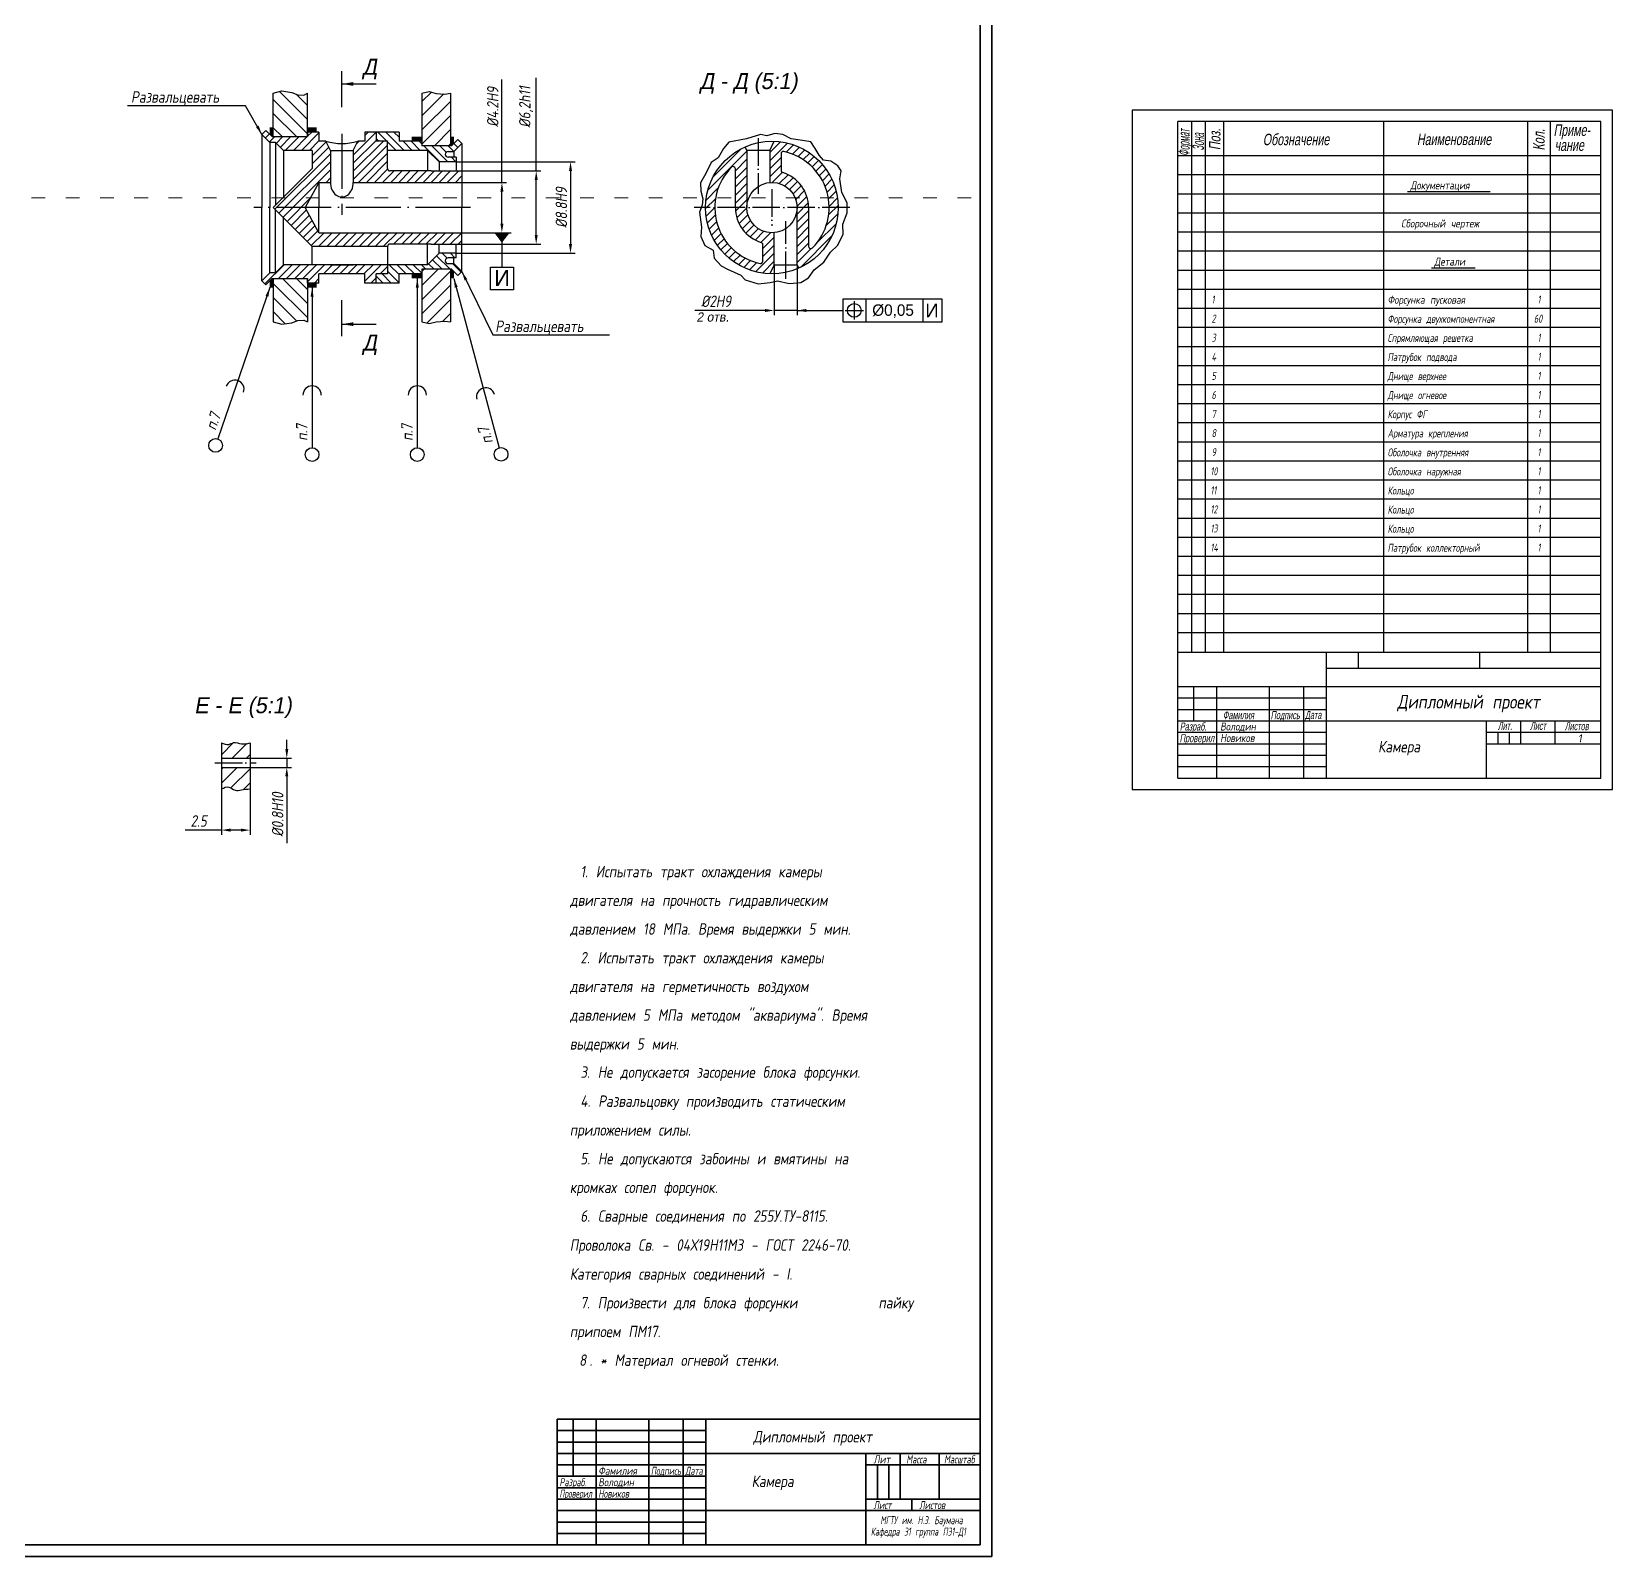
# Model space of a CAD drawing. Extents: x 1054 to 3005, y -2703 to -1437.
# Drawn here: x 2314 to 3005, y -2703 to -2036 of the extents above; entities that cross this region are included whole.
import ezdxf

# ---------------------------------------------------------------- set-up
doc = ezdxf.new("R2010")
doc.units = 0
doc.header["$LTSCALE"] = 0.5
doc.header["$MEASUREMENT"] = 0
doc.header["$PDMODE"] = 34
doc.header["$PDSIZE"] = 1
doc.linetypes.add('ACAD_ISO03W100', pattern=[30, 12, -18])
doc.linetypes.add('ACAD_ISO04W100', pattern=[30.5, 24, -3, 0.5, -3])
doc.layers.get('DEFPOINTS').update_dxf_attribs({"color": 203, "linetype": 'CONTINUOUS'})
for name, color, linetype in [('2', 162, 'CONTINUOUS'), ('2-ОСИ', 9, 'ACAD_ISO04W100'), ('2_HATCH', 212, 'CONTINUOUS'), ('3', 170, 'CONTINUOUS'), ('3-ОСИ', 10, 'ACAD_ISO04W100'), ('3_HATCH', 74, 'CONTINUOUS'), ('3_РАЗМЕРЫ_TEXT', 52, 'CONTINUOUS'), ('TITLE_BLOCK', 7, 'CONTINUOUS')]:
    doc.layers.add(name, color=color, linetype=linetype)
for name, color, linetype, lineweight in [('TEXT', 82, 'CONTINUOUS', 25), ('Рамка', 52, 'CONTINUOUS', 35), ('Текст', 242, 'CONTINUOUS', 25)]:
    doc.layers.add(name, color=color, linetype=linetype, lineweight=lineweight)
doc.styles.add('3.5', font='txt.shx', dxfattribs={"width": 0.7, "oblique": 10, "height": 3.5})
doc.styles.add('5', font='txt.shx', dxfattribs={"width": 0.8, "oblique": 10, "height": 5})
doc.styles.add('ST_5', font='w_russin.shx', dxfattribs={"width": 0.7, "oblique": 10, "height": 5})
doc.styles.add('ST_WIN', font='st_win.shx')
doc.styles.get("Standard").update_dxf_attribs({"font": 'st_win.shx'})
doc.dimstyles.get("Standard").update_dxf_attribs({"dimtxt": 0.18, "dimasz": 0.18, "dimexe": 0.18, "dimexo": 0.0625, "dimgap": 0.09, "dimtad": 0, "dimtih": 1, "dimtoh": 1, "dimdec": 4, "dimzin": 0, "dimdsep": 46, "dimtxsty": 'Standard', "dimcen": 0.09, "dimadec": 0, "dimazin": 0, "dimtfac": 1, "dimtdec": 4, "dimtofl": 0, "dimtmove": 0, "dimatfit": 3, "dimfxl": 0, "dimtolj": 1, "dimtzin": 0, "dimarcsym": 0})
doc.dimstyles.new('v', dxfattribs={"dimtxt": 5, "dimasz": 4, "dimexe": 2, "dimexo": 0, "dimgap": 1.5, "dimtad": 1, "dimdec": 1, "dimzin": 0, "dimdsep": 46, "dimtxsty": '5', "dimcen": 0, "dimadec": 0, "dimazin": 0, "dimtfac": 1, "dimtdec": 1, "dimtmove": 0, "dimatfit": 3, "dimfxl": 0, "dimtolj": 1, "dimtzin": 0, "dimarcsym": 0})
pattern_1 = [(135, (2274.3347, -2459.014), (-3.09359, -3.09359), [])]
pattern_2 = [(45, (2234.3347, -2459.014), (-3.093592, 3.093592), [])]

# ---------------------------------------------------------------- blocks, each defined once
blk = doc.blocks.new('*D23')
at = {"layer": '3_РАЗМЕРЫ_TEXT', "color": 0, "lineweight": -2}
for p, q in [((2638.44, -2138.01), (2638.44, -2160.01)), ((2648.44, -2138.01), (2648.44, -2160.01)), ((2634.44, -2158.01), (2603.76, -2158.01)), ((2648.44, -2158.01), (2638.44, -2158.01)), ((2652.44, -2158.01), (2656.44, -2158.01))]:
    blk.add_line(p, q, dxfattribs=at)
at = {"layer": '3_РАЗМЕРЫ_TEXT', "color": 0}
for points in [[(2634.44, -2157.35), (2634.44, -2158.68), (2638.44, -2158.01)], [(2652.44, -2157.35), (2652.44, -2158.68), (2648.44, -2158.01)]]:
    blk.add_solid(points, dxfattribs=at)
at = {"layer": 'DEFPOINTS', "color": 0}
for p in [(2638.44, -2138.01), (2648.44, -2138.01), (2648.44, -2158.01)]:
    blk.add_point(p, dxfattribs=at)
at = {"layer": '3_РАЗМЕРЫ_TEXT', "color": 0, "insert": (2613.03, -2154.01), "char_height": 5, "attachment_point": 5, "style": '5'}
blk.add_mtext('\\A1;%%c2H9', dxfattribs=at)
blk = doc.blocks.new('*D19')
at = {"layer": '3_РАЗМЕРЫ_TEXT', "color": 0, "lineweight": -2}
for p, q in [((2396.67, -2367.18), (2396.67, -2387.2)), ((2409.17, -2367.18), (2409.17, -2387.2)), ((2396.67, -2385.2), (2380.79, -2385.2)), ((2405.17, -2385.2), (2400.67, -2385.2))]:
    blk.add_line(p, q, dxfattribs=at)
at = {"layer": '3_РАЗМЕРЫ_TEXT', "color": 0}
for points in [[(2400.67, -2384.54), (2400.67, -2385.87), (2396.67, -2385.2)], [(2405.17, -2384.54), (2405.17, -2385.87), (2409.17, -2385.2)]]:
    blk.add_solid(points, dxfattribs=at)
at = {"layer": 'DEFPOINTS', "color": 0}
for p in [(2396.67, -2367.18), (2409.17, -2367.18), (2409.17, -2385.2)]:
    blk.add_point(p, dxfattribs=at)
at = {"layer": '3_РАЗМЕРЫ_TEXT', "color": 0, "insert": (2386.73, -2381.2), "char_height": 5, "attachment_point": 5, "style": '5'}
blk.add_mtext('\\A1;2.5', dxfattribs=at)
blk = doc.blocks.new('*D18')
at = {"layer": '3_РАЗМЕРЫ_TEXT', "color": 0, "lineweight": -2}
for p, q in [((2425.24, -2349.76), (2425.24, -2345.76)), ((2409.17, -2353.76), (2427.24, -2353.76)), ((2425.24, -2353.76), (2425.24, -2357.76)), ((2409.17, -2357.76), (2427.24, -2357.76)), ((2425.24, -2361.76), (2425.24, -2390.98))]:
    blk.add_line(p, q, dxfattribs=at)
at = {"layer": '3_РАЗМЕРЫ_TEXT', "color": 0}
for points in [[(2424.58, -2349.76), (2425.91, -2349.76), (2425.24, -2353.76)], [(2424.58, -2361.76), (2425.91, -2361.76), (2425.24, -2357.76)]]:
    blk.add_solid(points, dxfattribs=at)
at = {"layer": 'DEFPOINTS', "color": 0}
for p in [(2409.17, -2353.76), (2409.17, -2357.76), (2425.24, -2357.76)]:
    blk.add_point(p, dxfattribs=at)
at = {"layer": '3_РАЗМЕРЫ_TEXT', "color": 0, "insert": (2421.24, -2378.37), "char_height": 5, "attachment_point": 5, "rotation": 90, "style": '5'}
blk.add_mtext('\\A1;%%c0.8H10', dxfattribs=at)
blk = doc.blocks.new('*D22')
at = {"layer": '3_РАЗМЕРЫ_TEXT', "color": 0, "lineweight": -2}
for p, q in [((2499.33, -2093.01), (2551.33, -2093.01)), ((2549.33, -2097.01), (2549.33, -2129.01)), ((2499.33, -2133.01), (2551.33, -2133.01))]:
    blk.add_line(p, q, dxfattribs=at)
at = {"layer": '3_РАЗМЕРЫ_TEXT', "color": 0}
for points in [[(2548.67, -2097.01), (2550, -2097.01), (2549.33, -2093.01)], [(2548.67, -2129.01), (2550, -2129.01), (2549.33, -2133.01)]]:
    blk.add_solid(points, dxfattribs=at)
at = {"layer": 'DEFPOINTS', "color": 0}
for p in [(2499.33, -2093.01), (2499.33, -2133.01), (2549.33, -2133.01)]:
    blk.add_point(p, dxfattribs=at)
at = {"layer": '3_РАЗМЕРЫ_TEXT', "color": 0, "insert": (2545.33, -2113.01), "char_height": 5, "attachment_point": 5, "rotation": 90, "style": '5'}
blk.add_mtext('\\A1;%%c8.8H9', dxfattribs=at)
blk = doc.blocks.new('*D21')
at = {"layer": '3_РАЗМЕРЫ_TEXT', "color": 0, "lineweight": -2}
for p, q in [((2534.33, -2097.01), (2534.33, -2056.33)), ((2501.83, -2097.01), (2536.33, -2097.01)), ((2534.33, -2125.01), (2534.33, -2101.01)), ((2501.83, -2129.01), (2536.33, -2129.01))]:
    blk.add_line(p, q, dxfattribs=at)
at = {"layer": '3_РАЗМЕРЫ_TEXT', "color": 0}
for points in [[(2533.67, -2101.01), (2535, -2101.01), (2534.33, -2097.01)], [(2533.67, -2125.01), (2535, -2125.01), (2534.33, -2129.01)]]:
    blk.add_solid(points, dxfattribs=at)
at = {"layer": 'DEFPOINTS', "color": 0}
for p in [(2501.83, -2097.01), (2501.83, -2129.01), (2534.33, -2129.01)]:
    blk.add_point(p, dxfattribs=at)
at = {"layer": '3_РАЗМЕРЫ_TEXT', "color": 0, "insert": (2529.92, -2069.01), "char_height": 5, "attachment_point": 5, "rotation": 90, "style": '5'}
blk.add_mtext('\\A1;%%c6,2h11', dxfattribs=at)
blk = doc.blocks.new('*D20')
at = {"layer": '3_РАЗМЕРЫ_TEXT', "color": 0, "lineweight": -2}
for p, q in [((2519.33, -2102.01), (2519.33, -2057.07)), ((2501.83, -2102.01), (2521.33, -2102.01)), ((2519.33, -2120.01), (2519.33, -2106.01)), ((2501.83, -2124.01), (2521.33, -2124.01))]:
    blk.add_line(p, q, dxfattribs=at)
at = {"layer": '3_РАЗМЕРЫ_TEXT', "color": 0}
for points in [[(2518.67, -2106.01), (2520, -2106.01), (2519.33, -2102.01)], [(2518.67, -2120.01), (2520, -2120.01), (2519.33, -2124.01)]]:
    blk.add_solid(points, dxfattribs=at)
at = {"layer": 'DEFPOINTS', "color": 0}
for p in [(2501.83, -2102.01), (2501.83, -2124.01), (2519.33, -2124.01)]:
    blk.add_point(p, dxfattribs=at)
at = {"layer": '3_РАЗМЕРЫ_TEXT', "color": 0, "insert": (2515.33, -2069.01), "char_height": 5, "attachment_point": 5, "rotation": 90, "style": '5'}
blk.add_mtext('\\A1;%%c4.2H9', dxfattribs=at)

msp = doc.modelspace()

# ---------------------------------------------------------------- hatches: boundary and pattern name
at = {"layer": '3_HATCH'}
h = msp.add_hatch(dxfattribs=at)
h.set_pattern_fill('ANSI31', color=256, scale=35, angle=90, style=0)
h.set_pattern_definition(pattern_1)
h.paths.add_polyline_path([(2434.33, -2063.01), (2432.66, -2063.81), (2430.12, -2063.67), (2427.43, -2062.68), (2423.04, -2061.97), (2419.33, -2063.01), (2419.33, -2082.01), (2434.33, -2082.01)])
h = msp.add_hatch(dxfattribs=at)
h.set_pattern_fill('ANSI31', color=256, scale=35, style=0)
h.set_pattern_definition(pattern_2)
h.paths.add_polyline_path([(2496.83, -2063.01), (2494.38, -2063.38), (2490.56, -2063.1), (2487.45, -2062.25), (2484.33, -2063.01), (2484.33, -2086.01), (2496.83, -2086.01)])
h = msp.add_hatch(dxfattribs=at)
h.set_pattern_fill('ANSI31', color=256, scale=20, style=0)
h.set_pattern_definition([(45, (2153.5866, -2458.014), (-1.767767, 1.767767), [])])
h.paths.add_polyline_path([(2423.83, -2138.01), (2420.33, -2141.51), (2417.83, -2141.51), (2414.33, -2145.01), (2416.08, -2146.76), (2418.83, -2144.01), (2434.33, -2144.01), (2434.33, -2146.01), (2439.33, -2146.01), (2439.33, -2142.01), (2459.33, -2142.01), (2459.33, -2146.01), (2464.33, -2146.01), (2464.33, -2142.01), (2469.33, -2142.01), (2469.33, -2138.01)])
h.paths.add_polyline_path([(2436.33, -2096.01), (2419.33, -2113.01), (2433.33, -2113.01), (2439.33, -2102.01), (2444.33, -2102.01), (2444.33, -2088.01), (2442.33, -2084.01), (2439.33, -2084.01), (2439.33, -2080.01), (2434.33, -2080.01), (2434.33, -2082.01), (2418.83, -2082.01), (2416.08, -2079.26), (2414.33, -2081.01), (2417.83, -2084.51), (2420.33, -2084.51), (2423.83, -2088.01), (2436.33, -2088.01)])
h.paths.add_polyline_path([(2469.33, -2084.01), (2464.33, -2084.01), (2464.33, -2080.01), (2459.33, -2080.01), (2459.33, -2084.01), (2456.33, -2084.01), (2454.33, -2088.01), (2454.33, -2102.01), (2501.83, -2102.01), (2501.83, -2097.01), (2488.33, -2097.01), (2470.33, -2097.01, -0.414214), (2469.33, -2096.01)])
h.paths.add_polyline_path([(2439.33, -2124.01), (2433.33, -2113.01), (2419.33, -2113.01), (2436.33, -2130.01), (2469.33, -2130.01, -0.414214), (2470.33, -2129.01), (2488.33, -2129.01), (2501.83, -2129.01), (2501.83, -2124.01)])
for points in [[(2419.33, -2078.01), (2417.83, -2078.01), (2417.83, -2081.01), (2418.83, -2082.01), (2419.33, -2082.01)], [(2438.33, -2078.01), (2434.33, -2078.01), (2434.33, -2080.01), (2438.33, -2080.01)], [(2484.33, -2082.01), (2479.83, -2082.01), (2479.83, -2084.01), (2484.33, -2084.01)], [(2498.33, -2082.01), (2496.83, -2082.01), (2496.83, -2086.01), (2497.33, -2086.01), (2498.33, -2085.01)], [(2484.33, -2144.01), (2479.83, -2144.01), (2479.83, -2142.01), (2484.33, -2142.01)], [(2498.33, -2144.01), (2496.83, -2144.01), (2496.83, -2140.01), (2497.33, -2140.01), (2498.33, -2141.01)], [(2419.33, -2148.01), (2417.83, -2148.01), (2417.83, -2145.01), (2418.83, -2144.01), (2419.33, -2144.01)], [(2438.33, -2148.01), (2434.33, -2148.01), (2434.33, -2146.01), (2438.33, -2146.01)]]:
    msp.add_hatch(color=256, dxfattribs=at).paths.add_polyline_path(points)
h = msp.add_hatch(dxfattribs=at)
h.set_pattern_fill('ANSI31', color=256, scale=20, angle=90, style=0)
h.set_pattern_definition([(135, (2153.5866, -2458.014), (-1.767767, -1.767767), [])])
h.paths.add_polyline_path([(2501.83, -2085.01), (2500.08, -2083.26), (2497.33, -2086.01), (2484.33, -2086.01), (2484.33, -2084.01), (2474.33, -2084.01), (2474.33, -2080.01), (2464.33, -2080.01), (2464.33, -2084.01), (2469.33, -2084.01), (2469.33, -2088.01), (2486.83, -2088.01), (2491.83, -2093.01), (2499.33, -2093.01), (2499.33, -2091.01), (2495.83, -2091.01, -1), (2495.83, -2088.51), (2498.33, -2088.51)])
h.paths.add_polyline_path([(2474.33, -2142.01), (2484.33, -2142.01), (2484.33, -2140.01), (2497.33, -2140.01), (2500.08, -2142.76), (2501.83, -2141.01), (2498.33, -2137.51), (2495.83, -2137.51, -1), (2495.83, -2135.01), (2499.33, -2135.01), (2499.33, -2133.01), (2491.83, -2133.01), (2486.83, -2138.01), (2469.33, -2138.01), (2469.33, -2142.01), (2464.33, -2142.01), (2464.33, -2146.01), (2474.33, -2146.01)])
h = msp.add_hatch(dxfattribs=at)
h.set_pattern_fill('ANSI31', color=256, scale=20, style=0)
h.set_pattern_definition([(45, (2126.6418, -2231.1078), (-1.767767, 1.767767), [])])
h.paths.add_polyline_path([(2621.44, -2113.01), (2626.44, -2113.01), (2626.44, -2088.01), (2625.68, -2086.5, 0.296625), (2608.44, -2113.01), (2612.44, -2113.01, -0.198461), (2619.73, -2095.37, -0.668807), (2621.44, -2096.07)])
h.paths.add_polyline_path([(2636.44, -2102.06, -0.441135), (2648.44, -2113.01), (2653.44, -2113.01, 0.329244), (2642.14, -2097.72, -0.329244), (2641.44, -2096.77), (2641.44, -2089.54, -0.477108), (2642.65, -2088.56, -0.353997), (2662.44, -2113.01), (2666.44, -2113.01, 0.404233), (2638.43, -2084.03), (2636.44, -2088.01)])
h.paths.add_polyline_path([(2648.44, -2138.01), (2649.19, -2139.52, 0.296625), (2666.44, -2113.01), (2662.44, -2113.01, -0.198461), (2655.15, -2130.66, -0.668807), (2653.44, -2129.95), (2653.44, -2113.01), (2648.44, -2113.01)])
h.paths.add_polyline_path([(2638.44, -2123.97, -0.441135), (2626.44, -2113.01), (2621.44, -2113.01, 0.329244), (2632.73, -2128.31, -0.329244), (2633.44, -2129.26), (2633.44, -2136.49, -0.477108), (2632.23, -2137.47, -0.353997), (2612.44, -2113.01), (2608.44, -2113.01, 0.404233), (2636.45, -2142), (2638.44, -2138.01)])
h = msp.add_hatch(dxfattribs=at)
h.set_pattern_fill('ANSI31', color=256, scale=35, style=0)
h.set_pattern_definition(pattern_2)
h.paths.add_polyline_path([(2496.83, -2140.01), (2484.33, -2140.01), (2484.33, -2163.01), (2487.45, -2163.78), (2490.56, -2162.93), (2494.38, -2162.64), (2496.83, -2163.01)])
h = msp.add_hatch(dxfattribs=at)
h.set_pattern_fill('ANSI31', color=256, scale=35, angle=90, style=0)
h.set_pattern_definition(pattern_1)
h.paths.add_polyline_path([(2419.33, -2144.01), (2419.33, -2163.01), (2423.04, -2164.06), (2427.43, -2163.35), (2430.12, -2162.36), (2432.66, -2162.22), (2434.33, -2163.01), (2434.33, -2144.01)])
h = msp.add_hatch(dxfattribs=at)
h.set_pattern_fill('ANSI31', color=256, scale=35, style=0)
h.set_pattern_definition([(45, (-177.7007, -1344.307), (-3.093592, 3.093592), [])])
edge = h.paths.add_edge_path()
edge.add_line((2409.17, -2357.76), (2396.67, -2357.76))
edge.add_line((2396.67, -2357.76), (2396.67, -2367.18))
edge.add_spline(control_points=[(2396.67, -2367.18), (2397.77, -2366.66), (2399.91, -2365.66), (2402.47, -2368.26), (2405.8, -2367.46), (2407.94, -2367.28), (2409.17, -2367.18)], knot_values=[0, 0, 0, 0, 3.315019, 6.428994, 9.197173, 12.947225, 12.947225, 12.947225, 12.947225], degree=3, periodic=0)
edge.add_line((2409.17, -2367.18), (2409.17, -2357.76))
edge = h.paths.add_edge_path()
edge.add_line((2409.17, -2353.76), (2409.17, -2347.07))
edge.add_spline(control_points=[(2409.17, -2347.07), (2407.93, -2347.37), (2405.54, -2347.96), (2402.36, -2346.4), (2399.59, -2348.23), (2397.76, -2347.5), (2396.67, -2347.07)], knot_values=[0, 0, 0, 0, 3.750051, 7.230787, 9.473615, 12.754184, 12.754184, 12.754184, 12.754184], degree=3, periodic=0)
edge.add_line((2396.67, -2347.07), (2396.67, -2353.76))
edge.add_line((2396.67, -2353.76), (2409.17, -2353.76))
at = {"layer": '3_РАЗМЕРЫ_TEXT'}
msp.add_hatch(color=256, dxfattribs=at).paths.add_polyline_path([(2522.33, -2124.01), (2516.33, -2124.01), (2519.33, -2128.01)])

# ---------------------------------------------------------------- linework, layer by layer
at = {"layer": '2'}
for p, q in [((2449.33, -2069.15), (2449.33, -2053.45)), ((2449.33, -2169.25), (2449.33, -2153.55)), ((2396.67, -2353.76), (2409.17, -2353.76)), ((2396.67, -2357.76), (2409.17, -2357.76))]:
    msp.add_line(p, q, dxfattribs=at)
for points in [[(2396.67, -2347.07), (2399.89, -2347.71), (2402, -2346.97), (2405.44, -2347.5), (2409.17, -2347.07)], [(2396.67, -2367.18), (2399.89, -2366.38), (2402.68, -2367.76), (2405.44, -2367.61), (2409.17, -2367.18)]]:
    msp.add_spline(points, degree=3, dxfattribs=at)
at = {"layer": '2-ОСИ'}
msp.add_line((2393.84, -2355.76), (2411.92, -2355.76), dxfattribs=at)
at = {"layer": '2_HATCH'}
for p, q in [((2915.43, -2106.07), (2951.57, -2106.07)), ((2925.85, -2139.43), (2945, -2139.43))]:
    msp.add_line(p, q, dxfattribs=at)
at = {"layer": '2_HATCH', "linetype": 'ACAD_ISO03W100', "lineweight": 0}
msp.add_line((1053.56, -2108.74), (2733.56, -2108.74), dxfattribs=at)
at = {"layer": '3'}
for p, q in [((2419.33, -2082.01), (2419.33, -2063.01)), ((2434.33, -2082.01), (2434.33, -2063.01)), ((2484.33, -2063.01), (2484.33, -2086.01)), ((2496.83, -2063.01), (2496.83, -2086.01)), ((2414.33, -2081.01), (2416.08, -2079.26)), ((2416.08, -2079.26), (2418.83, -2082.01)), ((2434.33, -2080.01), (2434.33, -2082.01)), ((2439.33, -2080.01), (2434.33, -2080.01)), ((2439.33, -2080.01), (2439.33, -2084.01)), ((2459.33, -2080.01), (2459.33, -2084.01)), ((2464.33, -2080.01), (2459.33, -2080.01)), ((2474.33, -2080.01), (2464.33, -2080.01)), ((2464.33, -2080.01), (2464.33, -2084.01)), ((2474.33, -2080.01), (2474.33, -2084.01)), ((2414.33, -2081.01), (2414.33, -2113.01)), ((2417.83, -2084.51), (2414.33, -2081.01)), ((2420.33, -2084.51), (2417.83, -2084.51)), ((2417.83, -2084.51), (2417.83, -2113.01)), ((2418.83, -2082.01), (2434.33, -2082.01)), ((2420.33, -2084.51), (2420.33, -2112.01)), ((2420.33, -2084.51), (2423.83, -2088.01)), ((2442.33, -2084.01), (2439.33, -2084.01)), ((2444.33, -2088.01), (2442.33, -2084.01)), ((2454.33, -2088.01), (2456.33, -2084.01)), ((2459.33, -2084.01), (2456.33, -2084.01)), ((2469.33, -2084.01), (2464.33, -2084.01)), ((2469.33, -2096.01), (2469.33, -2084.01)), ((2484.33, -2084.01), (2474.33, -2084.01)), ((2497.33, -2086.01), (2484.33, -2086.01)), ((2500.08, -2083.26), (2497.33, -2086.01)), ((2498.33, -2088.51), (2501.83, -2085.01)), ((2501.83, -2085.01), (2500.08, -2083.26)), ((2501.83, -2085.01), (2501.83, -2113.01)), ((2626.44, -2088.01), (2625.68, -2086.5)), ((2636.44, -2088.01), (2638.43, -2084.03)), ((2423.83, -2088.01), (2423.83, -2108.51)), ((2436.33, -2088.01), (2423.83, -2088.01)), ((2436.33, -2088.01), (2436.33, -2096.01)), ((2444.33, -2088.01), (2454.33, -2088.01)), ((2444.33, -2088.01), (2444.33, -2102.01)), ((2454.33, -2088.01), (2454.33, -2102.01)), ((2486.83, -2088.01), (2469.33, -2088.01)), ((2491.83, -2093.01), (2486.83, -2088.01)), ((2486.83, -2088.01), (2486.83, -2097.01)), ((2499.33, -2093.01), (2491.83, -2093.01)), ((2491.83, -2093.01), (2491.83, -2097.01)), ((2495.83, -2088.51), (2498.33, -2088.51)), ((2499.33, -2091.01), (2495.83, -2091.01)), ((2498.33, -2088.51), (2498.33, -2091.01)), ((2499.33, -2091.01), (2499.33, -2097.01)), ((2626.44, -2088.01), (2626.44, -2113.01)), ((2636.44, -2088.01), (2626.44, -2088.01)), ((2636.44, -2088.01), (2636.44, -2102.01)), ((2641.44, -2089.54), (2641.44, -2096.77)), ((2419.33, -2113.01), (2436.33, -2096.01)), ((2488.33, -2097.01), (2470.33, -2097.01)), ((2488.33, -2097.01), (2501.83, -2097.01)), ((2621.44, -2113.01), (2621.44, -2096.07)), ((2439.33, -2102.01), (2433.33, -2113.01)), ((2439.33, -2102.01), (2439.33, -2113.01)), ((2439.33, -2102.01), (2444.33, -2102.01)), ((2454.33, -2102.01), (2501.83, -2102.01)), ((2414.33, -2145.01), (2414.33, -2113.01)), ((2417.83, -2141.51), (2417.83, -2113.01)), ((2419.33, -2113.01), (2436.33, -2130.01)), ((2420.33, -2141.51), (2420.33, -2114.01)), ((2439.33, -2124.01), (2433.33, -2113.01)), ((2439.33, -2124.01), (2439.33, -2113.01)), ((2501.83, -2141.01), (2501.83, -2113.01)), ((2648.44, -2138.01), (2648.44, -2113.01)), ((2653.44, -2113.01), (2653.44, -2129.95)), ((2423.83, -2138.01), (2423.83, -2117.51)), ((2439.33, -2124.01), (2501.83, -2124.01)), ((2488.33, -2129.01), (2470.33, -2129.01)), ((2486.83, -2138.01), (2486.83, -2129.01)), ((2488.33, -2129.01), (2501.83, -2129.01)), ((2491.83, -2133.01), (2491.83, -2129.01)), ((2499.33, -2135.01), (2499.33, -2129.01)), ((2633.44, -2136.49), (2633.44, -2129.26)), ((2638.44, -2138.01), (2638.44, -2124.01)), ((2436.33, -2138.01), (2436.33, -2130.01)), ((2469.33, -2130.01), (2436.33, -2130.01)), ((2469.33, -2130.01), (2469.33, -2142.01)), ((2491.83, -2133.01), (2486.83, -2138.01)), ((2499.33, -2133.01), (2491.83, -2133.01)), ((2499.33, -2135.01), (2495.83, -2135.01)), ((2498.33, -2137.51), (2498.33, -2135.01)), ((2417.83, -2141.51), (2414.33, -2145.01)), ((2420.33, -2141.51), (2417.83, -2141.51)), ((2420.33, -2141.51), (2423.83, -2138.01)), ((2486.83, -2138.01), (2423.83, -2138.01)), ((2439.33, -2146.01), (2439.33, -2142.01)), ((2459.33, -2142.01), (2439.33, -2142.01)), ((2444.33, -2138.01), (2454.33, -2138.01)), ((2459.33, -2146.01), (2459.33, -2142.01)), ((2464.33, -2146.01), (2464.33, -2142.01)), ((2469.33, -2142.01), (2464.33, -2142.01)), ((2474.33, -2146.01), (2474.33, -2142.01)), ((2484.33, -2142.01), (2474.33, -2142.01)), ((2497.33, -2140.01), (2484.33, -2140.01)), ((2484.33, -2140.01), (2484.33, -2163.01)), ((2495.83, -2137.51), (2498.33, -2137.51)), ((2496.83, -2140.01), (2496.83, -2163.01)), ((2500.08, -2142.76), (2497.33, -2140.01)), ((2498.33, -2137.51), (2501.83, -2141.01)), ((2501.83, -2141.01), (2500.08, -2142.76)), ((2638.44, -2138.01), (2636.45, -2142)), ((2638.44, -2138.01), (2648.44, -2138.01)), ((2648.44, -2138.01), (2649.19, -2139.52)), ((2414.33, -2145.01), (2416.08, -2146.76)), ((2416.08, -2146.76), (2418.83, -2144.01)), ((2418.83, -2144.01), (2434.33, -2144.01)), ((2419.33, -2144.01), (2419.33, -2163.01)), ((2434.33, -2146.01), (2434.33, -2144.01)), ((2434.33, -2144.01), (2434.33, -2163.01)), ((2439.33, -2146.01), (2434.33, -2146.01)), ((2464.33, -2146.01), (2459.33, -2146.01)), ((2474.33, -2146.01), (2464.33, -2146.01)), ((2396.67, -2347.07), (2396.67, -2367.18)), ((2409.17, -2347.07), (2409.17, -2367.18))]:
    msp.add_line(p, q, dxfattribs=at)
for radius in [29, 11]:
    msp.add_circle((2637.44, -2113.01), radius, dxfattribs=at)
for centre, radius, start, end in [((2449.33, -2060.01), 25, 253.7398, 286.2602), ((2495.83, -2089.76), 1.25, 90, 270), ((2642.44, -2089.54), 1, 77.9753, 180), ((2637.44, -2113.01), 25, 315.09947, 77.9753), ((2470.33, -2096.01), 1, 180, 270), ((2637.44, -2113.01), 25, 135.09947, 257.9753), ((2620.44, -2096.07), 1, 0, 135.09947), ((2642.44, -2096.77), 1, 180, 252.89536), ((2637.44, -2113.01), 16, 0, 72.89536), ((2637.44, -2113.01), 16, 180, 252.89536), ((2470.33, -2130.01), 1, 90, 180), ((2632.44, -2129.26), 1, 0, 72.89536), ((2495.83, -2136.26), 1.25, 90, 270), ((2654.44, -2129.95), 1, 180, 315.09947), ((2632.44, -2136.49), 1, 257.9753, 0)]:
    msp.add_arc(centre, radius, start, end, dxfattribs=at)
msp.add_ellipse((2449.33, -2102.01), major_axis=(0, -6.42), ratio=0.779129, start_param=4.712389, end_param=7.853982, dxfattribs=at)
at = {"layer": '3-ОСИ', "ltscale": 2}
for p, q in [((2449.33, -2080.83), (2449.33, -2116.25)), ((2505.59, -2113.01), (2410.85, -2113.01))]:
    msp.add_line(p, q, dxfattribs=at)
at = {"layer": '3-ОСИ'}
for p, q in [((2631.44, -2082.73), (2631.44, -2107.01)), ((2637.44, -2105.01), (2637.44, -2121.01)), ((2671.44, -2113.01), (2603.44, -2113.01)), ((2643.44, -2144.18), (2643.44, -2119.01))]:
    msp.add_line(p, q, dxfattribs=at)
at = {"layer": '3_HATCH'}
for p, q in [((2419.33, -2063.01), (2423.04, -2061.97)), ((2423.04, -2061.97), (2427.43, -2062.68)), ((2427.43, -2062.68), (2430.12, -2063.67)), ((2430.12, -2063.67), (2432.66, -2063.81)), ((2432.66, -2063.81), (2434.33, -2063.01)), ((2484.33, -2063.01), (2487.45, -2062.25)), ((2487.45, -2062.25), (2490.56, -2063.1)), ((2490.56, -2063.1), (2494.38, -2063.38)), ((2494.38, -2063.38), (2496.83, -2063.01)), ((2638.67, -2080.67), (2635.15, -2081.7)), ((2642.19, -2081.11), (2638.67, -2080.67)), ((2616.21, -2087.27), (2613.86, -2091.23)), ((2618.56, -2084.48), (2616.21, -2087.27)), ((2626.34, -2083.02), (2618.56, -2084.48)), ((2632.36, -2081.11), (2626.34, -2083.02)), ((2635.15, -2081.7), (2632.36, -2081.11)), ((2645.86, -2083.02), (2642.19, -2081.11)), ((2650.86, -2083.75), (2645.86, -2083.02)), ((2654.38, -2084.34), (2650.86, -2083.75)), ((2656.29, -2087.27), (2654.38, -2084.34)), ((2658.05, -2090.06), (2656.29, -2087.27)), ((2610.78, -2093.28), (2608.58, -2098.12)), ((2613.86, -2091.23), (2610.78, -2093.28)), ((2659.96, -2092.26), (2658.05, -2090.06)), ((2663.19, -2092.7), (2659.96, -2092.26)), ((2666.27, -2094.75), (2663.19, -2092.7)), ((2667.74, -2096.95), (2666.27, -2094.75)), ((2608.58, -2098.12), (2606.23, -2102.23)), ((2667.15, -2100.47), (2667.74, -2096.95)), ((2668.03, -2106.49), (2667.15, -2100.47)), ((2606.23, -2102.23), (2606.38, -2105.9)), ((2606.38, -2105.9), (2607.26, -2109.27)), ((2670.38, -2110.89), (2668.03, -2106.49)), ((2606.96, -2111.91), (2605.79, -2114.99)), ((2605.79, -2114.99), (2606.67, -2121.59)), ((2607.26, -2109.27), (2606.96, -2111.91)), ((2668.47, -2120.27), (2670.38, -2115.29)), ((2670.38, -2115.29), (2670.38, -2110.89)), ((2606.67, -2121.59), (2606.38, -2125.7)), ((2668.62, -2124.82), (2668.47, -2120.27)), ((2606.38, -2125.7), (2608.14, -2129.66)), ((2666.12, -2129.66), (2668.62, -2124.82)), ((2608.14, -2129.66), (2611.66, -2131.72)), ((2611.66, -2131.72), (2612.1, -2135.09)), ((2612.1, -2135.09), (2615.18, -2138.46)), ((2660.1, -2136.85), (2663.04, -2132.45)), ((2663.04, -2132.45), (2666.12, -2129.66)), ((2615.18, -2138.46), (2617.97, -2139.93)), ((2617.97, -2139.93), (2623.84, -2142.57)), ((2623.84, -2142.57), (2625.75, -2144.62)), ((2653.35, -2143.74), (2655.85, -2140.22)), ((2655.85, -2140.22), (2660.1, -2136.85)), ((2625.75, -2144.62), (2631.48, -2146.39)), ((2631.48, -2146.39), (2636.62, -2145.8)), ((2636.62, -2145.8), (2639.85, -2145.06)), ((2639.85, -2145.06), (2644.98, -2146.24)), ((2644.98, -2146.24), (2650.12, -2145.8)), ((2650.12, -2145.8), (2653.35, -2143.74)), ((2419.33, -2163.01), (2423.04, -2164.06)), ((2423.04, -2164.06), (2427.43, -2163.35)), ((2427.43, -2163.35), (2430.12, -2162.36)), ((2430.12, -2162.36), (2432.66, -2162.22)), ((2432.66, -2162.22), (2434.33, -2163.01)), ((2484.33, -2163.01), (2487.45, -2163.78)), ((2487.45, -2163.78), (2490.56, -2162.93)), ((2490.56, -2162.93), (2494.38, -2162.64)), ((2494.38, -2162.64), (2496.83, -2163.01))]:
    msp.add_line(p, q, dxfattribs=at)
at = {"layer": '3_РАЗМЕРЫ_TEXT'}
for p, q in [((2516.33, -2124.01), (2523.33, -2124.01)), ((2516.33, -2124.01), (2519.33, -2128.01)), ((2519.33, -2128.01), (2522.33, -2124.01)), ((2519.33, -2124.01), (2519.33, -2139.01)), ((2673.44, -2154.01), (2673.44, -2162.01)), ((2648.44, -2158.01), (2668.44, -2158.01)), ((2669.44, -2158.01), (2677.44, -2158.01))]:
    msp.add_line(p, q, dxfattribs=at)
for points in [[(2514.33, -2139.01), (2524.33, -2139.01), (2524.33, -2149.01), (2514.33, -2149.01)], [(2668.44, -2163.01), (2711.85, -2163.01), (2711.85, -2153.01), (2668.44, -2153.01)], [(2678.44, -2163.01), (2703.56, -2163.01), (2703.56, -2153.01), (2678.44, -2153.01)]]:
    msp.add_lwpolyline(points, close=True, dxfattribs=at)
for centre in [(2673.44, -2158.01), (2394.08, -2217.03), (2436.33, -2221.01), (2482.33, -2221.01), (2518.94, -2220.91)]:
    msp.add_circle(centre, 3, dxfattribs=at)
for centre, start, end in [((2402.56, -2192.45), 340.9859, 160.9859), ((2436.33, -2195.01), 0, 180), ((2482.33, -2195.01), 0, 180), ((2512.21, -2195.8), 15, 195)]:
    msp.add_arc(centre, 4, start, end, dxfattribs=at)
at = {"layer": 'TITLE_BLOCK'}
for p, q in [((2795.01, -2070.44), (2795.01, -2367.44)), ((3005.01, -2070.44), (2795.01, -2070.44)), ((3005.01, -2367.44), (3005.01, -2070.44)), ((2815.01, -2362.44), (2815.01, -2075.44)), ((3000.01, -2075.44), (2815.01, -2075.44)), ((2821.01, -2307.44), (2821.01, -2075.44)), ((2827.01, -2307.44), (2827.01, -2075.44)), ((2835.01, -2307.44), (2835.01, -2075.44)), ((2905.01, -2307.44), (2905.01, -2075.44)), ((2968.01, -2307.44), (2968.01, -2075.44)), ((2978.01, -2307.44), (2978.01, -2075.44)), ((3000.01, -2362.44), (3000.01, -2075.44)), ((3000.01, -2090.44), (2815.01, -2090.44)), ((3000.01, -2098.78), (2815.01, -2098.78)), ((3000.01, -2107.12), (2815.01, -2107.12)), ((3000.01, -2115.46), (2815.01, -2115.46)), ((3000.01, -2123.8), (2815.01, -2123.8)), ((3000.01, -2132.14), (2815.01, -2132.14)), ((3000.01, -2140.48), (2815.01, -2140.48)), ((3000.01, -2148.82), (2815.01, -2148.82)), ((3000.01, -2157.16), (2815.01, -2157.16)), ((3000.01, -2165.5), (2815.01, -2165.5)), ((3000.01, -2173.84), (2815.01, -2173.84)), ((3000.01, -2182.18), (2815.01, -2182.18)), ((3000.01, -2190.52), (2815.01, -2190.52)), ((3000.01, -2198.86), (2815.01, -2198.86)), ((3000.01, -2207.2), (2815.01, -2207.2)), ((3000.01, -2215.54), (2815.01, -2215.54)), ((3000.01, -2223.88), (2815.01, -2223.88)), ((3000.01, -2232.22), (2815.01, -2232.22)), ((3000.01, -2240.56), (2815.01, -2240.56)), ((3000.01, -2248.9), (2815.01, -2248.9)), ((3000.01, -2257.24), (2815.01, -2257.24)), ((3000.01, -2265.58), (2815.01, -2265.58)), ((3000.01, -2273.92), (2815.01, -2273.92)), ((3000.01, -2282.26), (2815.01, -2282.26)), ((3000.01, -2290.6), (2815.01, -2290.6)), ((3000.01, -2298.94), (2815.01, -2298.94)), ((2815.01, -2307.44), (3000.01, -2307.44)), ((2880.01, -2322.44), (2880.01, -2307.44)), ((2894.01, -2314.44), (2894.01, -2307.44)), ((2947.01, -2314.44), (2947.01, -2307.44)), ((2880.01, -2314.44), (3000.01, -2314.44)), ((2815.01, -2322.44), (3000.01, -2322.44)), ((2822.01, -2337.44), (2822.01, -2322.44)), ((2832.01, -2362.44), (2832.01, -2322.44)), ((2855.01, -2362.44), (2855.01, -2322.44)), ((2870.01, -2362.44), (2870.01, -2322.44)), ((2880.01, -2362.44), (2880.01, -2322.44)), ((2815.01, -2327.44), (2880.01, -2327.44)), ((2815.01, -2332.44), (2880.01, -2332.44)), ((2815.01, -2337.44), (3000.01, -2337.44)), ((2815.01, -2342.44), (2880.01, -2342.44)), ((2950.01, -2362.44), (2950.01, -2337.44)), ((2950.01, -2342.44), (3000.01, -2342.44)), ((2955.01, -2347.44), (2955.01, -2342.44)), ((2960.01, -2347.44), (2960.01, -2342.44)), ((2965.01, -2347.44), (2965.01, -2337.44)), ((2980.01, -2347.44), (2980.01, -2337.44)), ((2815.01, -2347.44), (2880.01, -2347.44)), ((2950.01, -2347.44), (3000.01, -2347.44)), ((2815.01, -2352.44), (2880.01, -2352.44)), ((2815.01, -2357.44), (2880.01, -2357.44)), ((2815.01, -2362.44), (3000.01, -2362.44)), ((2795.01, -2367.44), (3005.01, -2367.44))]:
    msp.add_line(p, q, dxfattribs=at)
at = {"layer": 'Рамка'}
for p, q in [((2728.56, -2697.74), (2728.56, -1519.74)), ((2733.56, -1514.74), (2733.56, -2702.74)), ((2543.56, -2642.74), (2728.56, -2642.74)), ((2543.56, -2697.74), (2543.56, -2642.74)), ((2543.56, -2647.74), (2608.56, -2647.74)), ((2550.56, -2642.74), (2550.56, -2667.74)), ((2560.56, -2642.74), (2560.56, -2697.74)), ((2583.56, -2642.74), (2583.56, -2697.74)), ((2598.56, -2642.74), (2598.56, -2697.74)), ((2608.56, -2642.74), (2608.56, -2697.74)), ((2543.56, -2652.74), (2608.56, -2652.74)), ((2543.56, -2657.74), (2728.56, -2657.74)), ((2678.56, -2657.74), (2678.56, -2697.74)), ((2693.56, -2657.74), (2693.56, -2677.74)), ((2710.56, -2657.74), (2710.56, -2677.74)), ((2543.56, -2662.74), (2608.56, -2662.74)), ((2543.56, -2667.74), (2608.56, -2667.74)), ((2678.56, -2662.74), (2728.56, -2662.74)), ((2683.56, -2662.74), (2683.56, -2677.74)), ((2688.56, -2662.74), (2688.56, -2677.74)), ((2543.56, -2672.74), (2608.56, -2672.74)), ((2543.56, -2677.74), (2608.56, -2677.74)), ((2678.56, -2677.74), (2728.56, -2677.74)), ((2698.56, -2677.74), (2698.56, -2682.74)), ((2543.56, -2682.74), (2728.56, -2682.74)), ((2543.56, -2687.74), (2608.56, -2687.74)), ((2543.56, -2692.74), (2608.56, -2692.74)), ((2733.56, -2702.74), (1053.56, -2702.74)), ((1073.56, -2697.74), (2728.56, -2697.74))]:
    msp.add_line(p, q, dxfattribs=at)

# ---------------------------------------------------------------- texts
at = {"layer": '3_РАЗМЕРЫ_TEXT', "oblique": 10}
for s, p in [('Д', (2458.33, -2054.98)), ('Д - Д (5:1)', (2605.8, -2061.21)), ('Д', (2458.33, -2175.52)), ('Е - Е (5:1)', (2384.75, -2334.11))]:
    msp.add_text(s, height=7, dxfattribs=at).set_placement(p)
at = {"layer": '3_РАЗМЕРЫ_TEXT', "style": '5', "oblique": 10, "width": 0.8}
for p in [(2357.11, -2067.16), (2516.43, -2167.42)]:
    msp.add_text('Развальцевать', height=5, dxfattribs=at).set_placement(p)
at = {"layer": '3_РАЗМЕРЫ_TEXT', "style": 'ST_WIN'}
for s, height, p in [('И', 7, (2516.04, -2147.31)), ('%%c0,05', 5, (2681.3, -2160.35)), ('И', 6, (2704.57, -2161.01))]:
    msp.add_text(s, height=height, dxfattribs=at).set_placement(p)
at = {"layer": '3_РАЗМЕРЫ_TEXT', "style": 'ST_WIN', "oblique": 10}
msp.add_text('2 отв.', height=4, dxfattribs=at).set_placement((2604.42, -2162.87))
at = {"layer": '3_РАЗМЕРЫ_TEXT', "style": '5', "oblique": 10, "width": 0.8}
for rotation, p in [(70.9859, (2394.15, -2210.71)), (90, (2434.33, -2215.01)), (90, (2480.33, -2215.01)), (105, (2515.45, -2215.63))]:
    msp.add_text('п.7', height=5, rotation=rotation, dxfattribs=at).set_placement(p)
at = {"layer": 'TEXT', "style": '3.5', "oblique": 10}
for s, height, width, p in [('Документация', 3.5, 0.8, (2916.7, -2105.05)), ('Сборочный чертеж', 3.5, 0.8, (2912.66, -2121.73)), ('Детали', 3.5, 0.8, (2927.11, -2138.41)), ('1', 3.5, 0.7, (2829.72, -2155)), ('Форсунка пусковая', 3.5, 0.8, (2906.71, -2155.09)), ('1', 3.5, 0.7, (2972.28, -2155)), ('2', 3.5, 0.7, (2829.72, -2163.34)), ('Форсунка двухкомпонентная', 3.5, 0.68, (2906.71, -2163.43)), ('60', 3.5, 0.7, (2970.69, -2163.34)), ('3', 3.5, 0.7, (2829.72, -2171.68)), ('Спрямляющая решетка', 3.5, 0.68, (2906.71, -2171.77)), ('1', 3.5, 0.7, (2972.28, -2171.68)), ('4', 3.5, 0.7, (2829.72, -2180.02)), ('Патрубок подвода', 3.5, 0.68, (2906.71, -2180.11)), ('1', 3.5, 0.7, (2972.28, -2180.02)), ('5', 3.5, 0.7, (2829.72, -2188.36)), ('Днище верхнее', 3.5, 0.68, (2906.71, -2188.45)), ('1', 3.5, 0.7, (2972.28, -2188.36)), ('6', 3.5, 0.7, (2829.72, -2196.7)), ('Днище огневое', 3.5, 0.68, (2906.71, -2196.79)), ('1', 3.5, 0.7, (2972.28, -2196.7)), ('7', 3.5, 0.7, (2829.72, -2205.04)), ('Корпус ФГ', 3.5, 0.68, (2906.71, -2205.13)), ('1', 3.5, 0.7, (2972.28, -2205.04)), ('8', 3.5, 0.7, (2829.72, -2213.38)), ('Арматура крепления', 3.5, 0.68, (2906.71, -2213.47)), ('1', 3.5, 0.7, (2972.28, -2213.38)), ('9', 3.5, 0.7, (2829.72, -2221.72)), ('Оболочка внутренняя', 3.5, 0.68, (2906.71, -2221.81)), ('1', 3.5, 0.7, (2972.28, -2221.72)), ('10', 3.5, 0.7, (2829.23, -2230.06)), ('Оболочка наружная', 3.5, 0.68, (2906.71, -2230.15)), ('1', 3.5, 0.7, (2972.28, -2230.06)), ('11', 3.5, 0.7, (2829.23, -2238.4)), ('Кольцо', 3.5, 0.68, (2906.71, -2238.49)), ('1', 3.5, 0.7, (2972.28, -2238.4)), ('12', 3.5, 0.7, (2829.23, -2246.74)), ('Кольцо', 3.5, 0.68, (2906.71, -2246.83)), ('1', 3.5, 0.7, (2972.28, -2246.74)), ('13', 3.5, 0.7, (2829.23, -2255.08)), ('Кольцо', 3.5, 0.68, (2906.71, -2255.17)), ('1', 3.5, 0.7, (2972.28, -2255.08)), ('14', 3.5, 0.7, (2829.23, -2263.42)), ('Патрубок коллекторный', 3.5, 0.68, (2906.71, -2263.51)), ('1', 3.5, 0.7, (2972.28, -2263.42)), ('Дипломный проект', 6, 0.8, (2910.94, -2332.07)), ('Володин', 3.5, 0.8, (2833.49, -2341.67)), ('Новиков', 3.5, 0.8, (2833.49, -2346.67)), ('Камера', 5, 0.8, (2902.53, -2351.21))]:
    msp.add_text(s, height=height, dxfattribs=dict(at, width=width)).set_placement(p)
msp.add_text('1', height=3.5, dxfattribs=at).set_placement((2989.86, -2346.88))
at = {"layer": 'TITLE_BLOCK', "style": 'ST_5', "oblique": 10}
for s, width, p in [('Формат', 0.45, (2820.11, -2090.48)), ('Зона', 0.5, (2826.37, -2088.07)), ('Поз.', 0.7, (2833.58, -2087.89)), ('Кол.', 0.7, (2975.35, -2088.06))]:
    msp.add_text(s, height=5, rotation=90, dxfattribs=dict(at, width=width)).set_placement(p)
at = {"layer": 'TITLE_BLOCK', "style": 'ST_5', "oblique": 10, "width": 0.7}
for s, p in [('Обозначение', (2852.12, -2085.75)), ('Наименование', (2919.53, -2085.71)), ('Приме-', (2979.3, -2081.68)), ('чание', (2979.75, -2088.24))]:
    msp.add_text(s, height=5, dxfattribs=at).set_placement(p)
at = {"layer": 'TITLE_BLOCK', "oblique": 10}
for s, width, p in [('Фамилия', 0.6, (2834.65, -2336.7)), ('Подпись', 0.6, (2855.55, -2336.7)), ('Дата', 0.6, (2870.56, -2336.62)), ('Проверил', 0.56, (2815.76, -2346.78)), ('Разраб.', 0.6, (2815.84, -2341.67)), ('Лит.', 0.6, (2954.91, -2341.38)), ('Лист', 0.6, (2969.01, -2341.38)), ('Листов', 0.6, (2984.19, -2341.52))]:
    msp.add_text(s, height=3.5, dxfattribs=dict(at, width=width)).set_placement(p)
at = {"layer": 'Текст', "style": '5', "oblique": 10}
for s, height, width, p in [('1. Испытать тракт охлаждения камеры ', 5, 0.8, (2553.64, -2405.84)), ('двигателя на прочность гидравлическим ', 5, 0.8, (2549.16, -2418.37)), ('давлением 18 МПа. Время выдержки 5 мин.', 5, 0.8, (2549.16, -2430.93)), ('2. Испытать тракт охлаждения камеры ', 5, 0.8, (2553.64, -2443.51)), ('двигателя на герметичность воздухом ', 5, 0.8, (2549.16, -2456.03)), ('давлением 5 МПа методом "аквариума". Время ', 5, 0.8, (2549.16, -2468.59)), ('выдержки 5 мин.', 5, 0.8, (2549.02, -2481.17)), ('3. Не допускается засорение блока форсунки.', 5, 0.8, (2553.64, -2493.52)), ('4. Развальцовку производить статическим ', 5, 0.8, (2553.64, -2506.21)), ('приложением силы. ', 5, 0.8, (2549.02, -2518.79)), ('5. Не допускаются забоины и вмятины на ', 5, 0.8, (2553.64, -2531.35)), ('кромках сопел форсунок.', 5, 0.8, (2549.02, -2543.87)), ('6. Сварные соединения по 255У.ТУ-8115.', 5, 0.8, (2553.64, -2556.43)), ('Проволока Св. - 04Х19Н11М3 - ГОСТ 2246-70.', 5, 0.8, (2549.02, -2569.12)), ('Категория сварных соединений - I.', 5, 0.8, (2549.02, -2581.76)), ('7. Произвести для блока форсунки', 5, 0.8, (2553.64, -2594.34)), ('пайку ', 5, 0.8, (2684.01, -2594.34)), ('припоем ПМ17.', 5, 0.8, (2549.02, -2606.92)), (' 8', 5, 0.8, (2549.64, -2619.45)), ('. * Материал огневой стенки.', 5, 0.8, (2557.64, -2619.45)), ('Дипломный проект', 5, 0.8, (2629.3, -2652.94)), ('Лит', 3.5, 0.8, (2681.87, -2662.07)), ('Масса', 3.5, 0.7, (2696.21, -2662.07)), ('Масштаб', 3.5, 0.6, (2712.7, -2662.07)), ('Разраб.', 3.5, 0.6, (2544.5, -2672.07)), ('Володин', 3.5, 0.8, (2561.5, -2672.07)), ('Фамилия', 3.5, 0.8, (2561.5, -2667.07)), ('Подпись', 3.5, 0.58, (2584.5, -2667.07)), ('Дата', 3.5, 0.58, (2599.5, -2667.07)), ('Камера', 5, 0.8, (2628.53, -2672.41)), ('Проверил', 3.5, 0.55, (2544.5, -2677.07)), ('Новиков', 3.5, 0.7, (2561.5, -2677.07)), ('Лист', 3.5, 0.7, (2681.87, -2682.07)), ('Листов', 3.5, 0.7, (2701.87, -2682.07)), ('МГТУ им. Н.Э. Баумана ', 3.5, 0.55, (2684.85, -2688.66)), ('Кафедра Э1 группа ПЭ1-Д1', 3.5, 0.55, (2680.68, -2693.66))]:
    msp.add_text(s, height=height, dxfattribs=dict(at, width=width)).set_placement(p)

# ---------------------------------------------------------------- dimensions: what is measured, and where the dimension line sits
at = {"layer": '3_РАЗМЕРЫ_TEXT'}
for base, p1, p2, text, picture, middle in [((2534.33, -2129.01), (2501.83, -2097.01), (2501.83, -2129.01), '%%c6,2h11', '*D21', (2534.33, -2069.01)), ((2519.33, -2124.01), (2501.83, -2102.01), (2501.83, -2124.01), '%%c4.2H9', '*D20', (2519.33, -2069.01))]:
    dim = msp.add_linear_dim(base=base, p1=p1, p2=p2, angle=90, text=text, dimstyle='v', dxfattribs=at)
    dim.commit()
    dim.dimension.update_dxf_attribs({"geometry": picture, "text_midpoint": middle, "dimtype": 160})
dim = msp.add_linear_dim(base=(2549.33, -2133.01), p1=(2499.33, -2093.01), p2=(2499.33, -2133.01), angle=90, text='%%c8.8H9', dimstyle='v', override={"dimtxt": 5}, dxfattribs=at)
dim.commit()
dim.dimension.update_dxf_attribs({"geometry": '*D22', "text_midpoint": (2545.33, -2113.01)})
for base, p1, p2, text, picture, middle in [((2648.44, -2158.01), (2638.44, -2138.01), (2648.44, -2138.01), '%%c2H9', '*D23', (2613.03, -2158.01)), ((2409.17, -2385.2), (2396.67, -2367.18), (2409.17, -2367.18), '2.5', '*D19', (2386.73, -2385.2))]:
    dim = msp.add_linear_dim(base=base, p1=p1, p2=p2, text=text, dimstyle='v', dxfattribs=at)
    dim.commit()
    dim.dimension.update_dxf_attribs({"geometry": picture, "text_midpoint": middle, "dimtype": 160})
dim = msp.add_linear_dim(base=(2425.24, -2357.76), p1=(2409.17, -2353.76), p2=(2409.17, -2357.76), angle=90, text='%%c0.8H10', dimstyle='v', dxfattribs=at)
dim.commit()
dim.dimension.update_dxf_attribs({"geometry": '*D18', "text_midpoint": (2421.24, -2378.37)})

# ---------------------------------------------------------------- leaders
for points, override in [([(2449.33, -2058.97), (2464.33, -2058.97)], {"dimtxt": 7, "dimasz": 5, "dimexe": 3, "dimexo": 0, "dimgap": 1, "dimtad": 1, "dimtih": 0, "dimtoh": 0, "dimdec": 0, "dimtxsty": 'ST_WIN', "dimcen": 0, "dimtdec": 0, "dimtofl": 1}), ([(2414.33, -2081.01), (2407.21, -2068.51), (2355.6, -2068.51)], {"dimtxt": 7, "dimasz": 4, "dimexe": 3, "dimexo": 0, "dimgap": 1, "dimtad": 1, "dimtih": 0, "dimtoh": 0, "dimdec": 0, "dimtxsty": 'ST_WIN', "dimcen": 0, "dimtdec": 0, "dimtofl": 1}), ([(2501.83, -2141.01), (2515.32, -2168.6), (2566.41, -2168.6)], {"dimtxt": 7, "dimasz": 4, "dimexe": 3, "dimexo": 0, "dimgap": 1, "dimtad": 1, "dimtih": 0, "dimtoh": 0, "dimdec": 0, "dimtxsty": 'ST_WIN', "dimcen": 0, "dimtdec": 0, "dimtofl": 1}), ([(2417.87, -2148.01), (2395.06, -2214.19)], {"dimtxt": 7, "dimasz": 4, "dimexe": 3, "dimexo": 0, "dimgap": 1, "dimtad": 1, "dimtih": 0, "dimtoh": 0, "dimdec": 0, "dimtxsty": 'ST_WIN', "dimcen": 0, "dimtdec": 0, "dimtofl": 1}), ([(2436.33, -2148.01), (2436.33, -2218.01)], {"dimtxt": 7, "dimasz": 4, "dimexe": 3, "dimexo": 0, "dimgap": 1, "dimtad": 1, "dimtih": 0, "dimtoh": 0, "dimdec": 0, "dimtxsty": 'ST_WIN', "dimcen": 0, "dimtdec": 0, "dimtofl": 1}), ([(2482.33, -2144.01), (2482.33, -2218.01)], {"dimtxt": 7, "dimasz": 4, "dimexe": 3, "dimexo": 0, "dimgap": 1, "dimtad": 1, "dimtih": 0, "dimtoh": 0, "dimdec": 0, "dimtxsty": 'ST_WIN', "dimcen": 0, "dimtdec": 0, "dimtofl": 1}), ([(2498.33, -2144.01), (2518.16, -2218.01)], {"dimtxt": 7, "dimasz": 4, "dimexe": 3, "dimexo": 0, "dimgap": 1, "dimtad": 1, "dimtih": 0, "dimtoh": 0, "dimdec": 0, "dimtxsty": 'ST_WIN', "dimcen": 0, "dimtdec": 0, "dimtofl": 1}), ([(2449.33, -2164.01), (2464.33, -2164.01)], {"dimtxt": 7, "dimasz": 5, "dimexe": 3, "dimexo": 0, "dimgap": 1, "dimtad": 1, "dimtih": 0, "dimtoh": 0, "dimdec": 0, "dimtxsty": 'ST_WIN', "dimcen": 0, "dimtdec": 0, "dimtofl": 1})]:
    msp.add_leader(points, dimstyle='Standard', override=override, dxfattribs=at)

doc.saveas('drawing.dxf')
